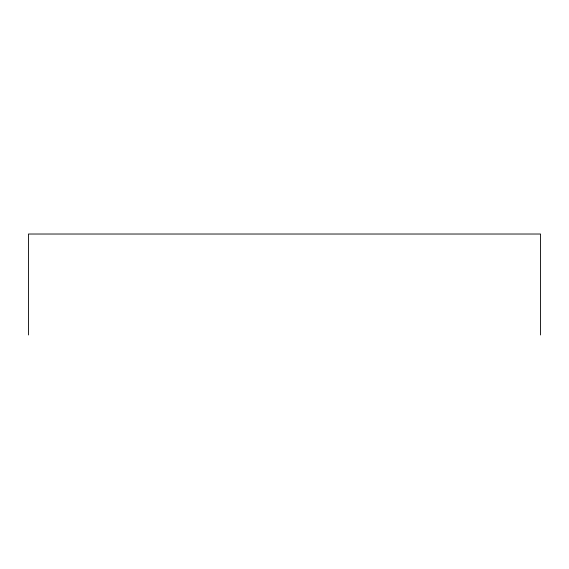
<?xml version="1.0" encoding="UTF-8"?>
<svg xmlns="http://www.w3.org/2000/svg" width="569" height="569" viewBox="0 0 569 569"><rect width="100%" height="100%" fill="white"/><g stroke="black" fill="none" stroke-linecap="round" stroke-linejoin="round"><path stroke-width="0.85" d="M540.55 334.977L540.55 234.023L28.45 234.023L28.45 334.977"/></g></svg>
